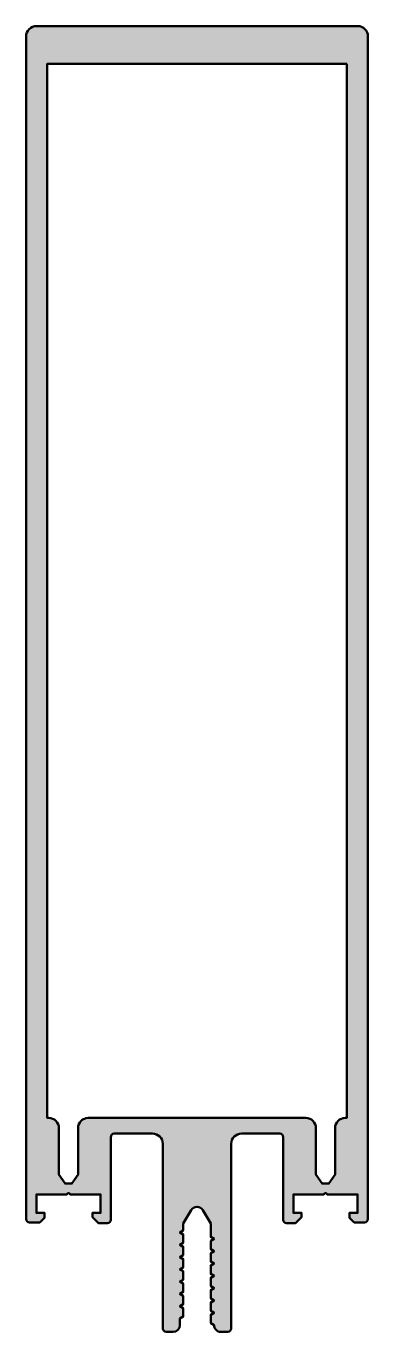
# Model space of a CAD drawing. Extents: x -25 to 25, y -16 to 175.
import ezdxf

# ---------------------------------------------------------------- set-up
doc = ezdxf.new("R2010")
doc.units = 0
doc.layers.add('0S-Alu contour', color=7, linetype='Continuous', lineweight=50)
doc.layers.add('0S-Alu hatch', color=252, linetype='Continuous', lineweight=25)

# ---------------------------------------------------------------- blocks, each defined once
blk = doc.blocks.new('326250__FAC0D526_C4A5_4E24_9BA4_EE997B5C30AF_')
at = {"layer": '0S-Alu hatch'}
h = blk.add_hatch(color=256, dxfattribs=at)
edge = h.paths.add_edge_path()
edge.add_arc((-23.50000000000005, 173.4999999999997), 1.500000000000035, 89.99999999999484, 180)
edge.add_line((-25.00000000000009, 173.4999999999997), (-25.00000000000009, 0.4999999999998579))
edge.add_arc((-24.50000000000012, 0.4999999999997727), 0.4999999999999432, 180, 269.9999999999943)
edge.add_line((-24.50000000000017, -1.705e-13), (-23.00000000000023, 0))
edge.add_line((-23.00000000000023, 0), (-22.30000000000017, 0.699999999999875))
edge.add_line((-22.30000000000017, 0.699999999999875), (-22.30000000000015, 1.399999999999778))
edge.add_line((-22.30000000000015, 1.399999999999778), (-23.50000000000013, 1.399999999999778))
edge.add_line((-23.50000000000013, 1.399999999999778), (-23.50000000000016, 4.09999999999971))
edge.add_line((-23.50000000000016, 4.09999999999971), (-19.04494897427845, 4.099999999999795))
edge.add_ellipse((-18.80000000000014, 4.049999999999755), major_axis=(-0.2500000000000059, 0), ratio=1, start_angle=191.5369590328246, end_angle=348.46304096717546, ccw=False)
edge.add_line((-18.55505102572182, 4.099999999999795), (-14.10000000000012, 4.09999999999971))
edge.add_line((-14.10000000000012, 4.09999999999971), (-14.10000000000023, 1.399999999999778))
edge.add_line((-14.10000000000023, 1.399999999999778), (-15.30000000000019, 1.399999999999948))
edge.add_line((-15.30000000000019, 1.399999999999948), (-15.30000000000024, 0.7999999999998693))
edge.add_line((-15.30000000000024, 0.7999999999998693), (-14.4000000000003, -0.1000000000000227))
edge.add_line((-14.4000000000003, -0.1000000000000227), (-13.10000000000023, -0.1000000000000227))
edge.add_arc((-13.10000000000025, 0.400000000000091), 0.5000000000000995, 270.0000000000017, 360)
edge.add_line((-12.60000000000015, 0.400000000000091), (-12.60000000000015, 12.49999999999974))
edge.add_ellipse((-12.10000000000016, 12.49999999999984), major_axis=(-0.4999999999999894, 0), ratio=1, start_angle=270.0000000000053, end_angle=360, ccw=False)
edge.add_line((-12.10000000000021, 12.99999999999983), (-6.500000000000156, 12.9999999999998))
edge.add_ellipse((-6.500000000000108, 11.49999999999971), major_axis=(-1.500000000000092, 0), ratio=1, start_angle=180, end_angle=270.0000000000018, ccw=False)
edge.add_line((-5.000000000000014, 11.49999999999971), (-5, -15.50000000000008))
edge.add_arc((-4.500000000000021, -15.50000000000006), 0.5, 180, 270.0000000000008)
edge.add_line((-4.500000000000014, -16.00000000000006), (-3.500000000000014, -16.00000000000006))
edge.add_arc((-3.500000000000042, -15.00000000000003), 1.000000000000028, 270.0000000000017, 360)
edge.add_line((-2.500000000000014, -15.00000000000003), (-2.499999999999985, -14.05277679671582))
edge.add_line((-2.499999999999985, -14.05277679671582), (-2.000000000000056, -13.76410166212099))
edge.add_line((-2.000000000000056, -13.76410166212099), (-2.000000000000028, -12.54145193131054))
edge.add_line((-2.000000000000028, -12.54145193131054), (-2.500000000000056, -12.2527767967158))
edge.add_line((-2.500000000000056, -12.2527767967158), (-2, -11.96410166212092))
edge.add_line((-2, -11.96410166212092), (-2.000000000000014, -10.74145193131056))
edge.add_line((-2.000000000000014, -10.74145193131056), (-2.500000000000042, -10.45277679671574))
edge.add_line((-2.500000000000042, -10.45277679671574), (-2.000000000000014, -10.16410166212083))
edge.add_line((-2.000000000000014, -10.16410166212083), (-2.000000000000014, -8.94145193131061))
edge.add_line((-2.000000000000014, -8.94145193131061), (-2.500000000000042, -8.652776796715727))
edge.add_line((-2.500000000000042, -8.652776796715727), (-2.000000000000014, -8.364101662120873))
edge.add_line((-2.000000000000014, -8.364101662120873), (-2.000000000000014, -7.141451931310484))
edge.add_line((-2.000000000000014, -7.141451931310484), (-2.500000000000028, -6.852776796715687))
edge.add_line((-2.500000000000028, -6.852776796715687), (-2.000000000000014, -6.564101662120947))
edge.add_line((-2.000000000000014, -6.564101662120947), (-2.000000000000014, -5.34145193131053))
edge.add_line((-2.000000000000014, -5.34145193131053), (-2.500000000000014, -5.052776796715704))
edge.add_line((-2.500000000000014, -5.052776796715704), (-2, -4.764101662120879))
edge.add_line((-2, -4.764101662120879), (-2.000000000000042, -3.541451931310405))
edge.add_line((-2.000000000000042, -3.541451931310405), (-2.500000000000056, -3.252776796715693))
edge.add_line((-2.500000000000056, -3.252776796715693), (-2.000000000000028, -2.964101662120782))
edge.add_line((-2.000000000000028, -2.964101662120782), (-2.000000000000014, -1.741451931310507))
edge.add_line((-2.000000000000014, -1.741451931310507), (-2.500000000000014, -1.452776796715681))
edge.add_line((-2.500000000000014, -1.452776796715681), (-2.000000000000014, -1.164101662120884))
edge.add_line((-2.000000000000014, -1.164101662120884), (-2.000000000000014, -0.164101662120828))
edge.add_line((-2.000000000000014, -0.164101662120828), (-0.8660253585604635, 1.79999999999984))
edge.add_ellipse((4.52239864e-08, 1.299999999999838), major_axis=(-1.00000000000001, 0), ratio=1, start_angle=210.0000000000035, end_angle=330.0000000000002, ccw=False)
edge.add_line((0.8660254490084041, 1.799999999999897), (1.999999999999957, -0.1641015681549049))
edge.add_line((1.999999999999957, -0.1641015681549049), (1.999999999999928, -2.111324865405151))
edge.add_line((1.999999999999928, -2.111324865405151), (2.5, -2.400000000000062))
edge.add_line((2.5, -2.400000000000062), (1.999999999999928, -2.688675134594802))
edge.add_line((1.999999999999928, -2.688675134594802), (1.999999999999928, -3.911324865405191))
edge.add_line((1.999999999999928, -3.911324865405191), (2.499999999999957, -4.200000000000017))
edge.add_line((2.499999999999957, -4.200000000000017), (1.999999999999857, -4.488675134594899))
edge.add_line((1.999999999999857, -4.488675134594899), (1.999999999999857, -5.711324865405146))
edge.add_line((1.999999999999857, -5.711324865405146), (2.499999999999943, -6.000000000000056))
edge.add_line((2.499999999999943, -6.000000000000056), (1.999999999999872, -6.288675134594882))
edge.add_line((1.999999999999872, -6.288675134594882), (1.999999999999914, -7.511324865405185))
edge.add_line((1.999999999999914, -7.511324865405185), (2.4999999999999, -7.800000000000039))
edge.add_line((2.4999999999999, -7.800000000000039), (1.9999999999999, -8.088675134594808))
edge.add_line((1.9999999999999, -8.088675134594808), (1.999999999999872, -9.31132486540514))
edge.add_line((1.999999999999872, -9.31132486540514), (2.499999999999971, -9.599999999999994))
edge.add_line((2.499999999999971, -9.599999999999994), (1.999999999999872, -9.888675134594877))
edge.add_line((1.999999999999872, -9.888675134594877), (1.999999999999914, -11.11132486540523))
edge.add_line((1.999999999999914, -11.11132486540523), (2.499999999999957, -11.40000000000009))
edge.add_line((2.499999999999957, -11.40000000000009), (1.999999999999872, -11.68867513459503))
edge.add_line((1.999999999999872, -11.68867513459503), (1.999999999999872, -12.91132486540528))
edge.add_line((1.999999999999872, -12.91132486540528), (2.499999999999914, -13.20000000000007))
edge.add_line((2.499999999999914, -13.20000000000007), (1.999999999999914, -13.48867513459498))
edge.add_line((1.999999999999914, -13.48867513459498), (1.9999999999999, -14.71132486540532))
edge.add_line((1.9999999999999, -14.71132486540532), (2.499999999999957, -15.00000000000017))
edge.add_arc((3.499999999999857, -15.00000000000017), 0.9999999999998863, 180, 270.0000000000008)
edge.add_line((3.499999999999872, -16.00000000000006), (4.499999999999985, -16.00000000000006))
edge.add_arc((4.500000000000014, -15.50000000000008), 0.4999999999999716, 269.9999999999968, 360)
edge.add_line((4.999999999999985, -15.50000000000008), (4.999999999999872, 11.49999999999983))
edge.add_ellipse((6.499999999999934, 11.49999999999991), major_axis=(-1.500000000000061, 0), ratio=1, start_angle=270.00000000000455, end_angle=360, ccw=False)
edge.add_line((6.499999999999815, 12.99999999999997), (12.10000009044806, 12.99999999999988))
edge.add_ellipse((12.100000090448, 12.49999999999982), major_axis=(-0.500000000000064, 0), ratio=1, start_angle=180, end_angle=269.99999999999284, ccw=False)
edge.add_line((12.60000009044806, 12.49999999999983), (12.60000009044805, 0.4000000000000626))
edge.add_arc((13.10000009044815, 0.400000000000091), 0.5000000000001137, 180, 270.0000000000012)
edge.add_line((13.10000009044816, -0.1000000000000227), (14.40000009044816, -0.1000000000000227))
edge.add_line((14.40000009044816, -0.1000000000000227), (15.30000009044816, 0.7999999999998977))
edge.add_line((15.30000009044816, 0.7999999999998977), (15.30000009044808, 1.399999999999948))
edge.add_line((15.30000009044808, 1.399999999999948), (14.10000009044814, 1.399999999999749))
edge.add_line((14.10000009044814, 1.399999999999749), (14.10000009044806, 4.09999999999971))
edge.add_line((14.10000009044806, 4.09999999999971), (18.55505111616973, 4.099999999999795))
edge.add_ellipse((18.80000009044805, 4.049999999999755), major_axis=(-0.2500000000000059, 0), ratio=1, start_angle=191.5369590328246, end_angle=348.46304096717546, ccw=False)
edge.add_line((19.04494906472637, 4.099999999999795), (23.50000009044808, 4.099999999999766))
edge.add_line((23.50000009044808, 4.099999999999766), (23.50000009044804, 1.399999999999835))
edge.add_line((23.50000009044804, 1.399999999999835), (22.30000009044808, 1.399999999999778))
edge.add_line((22.30000009044808, 1.399999999999778), (22.30000009044808, 0.699999999999875))
edge.add_line((22.30000009044808, 0.699999999999875), (23.00000009044814, 2.84e-14))
edge.add_line((23.00000009044814, 2.84e-14), (24.50000009044805, -1.705e-13))
edge.add_arc((24.50000009044803, 0.4999999095517183), 0.499999909551903, 270.0000000000033, 360)
edge.add_line((24.99999999999993, 0.4999999095517183), (24.99999999999995, 173.4999999999997))
edge.add_arc((23.49999999999976, 173.4999999999998), 1.500000000000184, 0, 89.99999999999837)
edge.add_line((23.4999999999998, 175), (-23.49999999999992, 174.9999999999998))
edge = h.paths.add_edge_path()
edge.add_line((21.89999999999994, 169.4999999999999), (21.89999999999994, 15.29999999999998))
edge.add_line((21.89999999999994, 15.29999999999998), (21.70000009044821, 15.30000000000001))
edge.add_arc((21.70000009044813, 13.79999999999993), 1.500000000000103, 89.99999999999689, 180)
edge.add_line((20.20000009044803, 13.79999999999993), (20.20000009044812, 7.000000000000085))
edge.add_line((20.20000009044812, 7.000000000000085), (19.28973029077528, 5.69999999999996))
edge.add_line((19.28973029077528, 5.69999999999996), (18.31026989012069, 5.699999999999988))
edge.add_line((18.31026989012069, 5.699999999999988), (17.40000009044807, 7.000000000000056))
edge.add_line((17.40000009044807, 7.000000000000056), (17.40000009044806, 13.79999999999987))
edge.add_arc((15.90000009044812, 13.79999999999987), 1.499999999999943, 0, 89.99999999999973)
edge.add_line((15.90000009044813, 15.29999999999981), (-15.90000000000005, 15.29999999999995))
edge.add_arc((-15.90000000000007, 13.79999999999984), 1.500000000000106, 89.9999999999992, 180)
edge.add_line((-17.40000000000017, 13.79999999999984), (-17.40000000000017, 7.000000000000113))
edge.add_line((-17.40000000000017, 7.000000000000113), (-18.31026979967276, 5.699999999999988))
edge.add_line((-18.31026979967276, 5.699999999999988), (-19.28973020032735, 5.699999999999931))
edge.add_line((-19.28973020032735, 5.699999999999931), (-20.2000000000002, 7.000000000000056))
edge.add_line((-20.2000000000002, 7.000000000000056), (-20.20000000000015, 13.79999999999995))
edge.add_arc((-21.70000000000017, 13.79999999999993), 1.500000000000028, 0, 90.0000000000016)
edge.add_line((-21.70000000000022, 15.29999999999995), (-21.90000000000013, 15.29999999999992))
edge.add_line((-21.90000000000013, 15.29999999999992), (-21.90000000000013, 169.4999999999999))
edge.add_line((-21.90000000000013, 169.4999999999999), (21.89999999999994, 169.4999999999999))
at = {"layer": '0S-Alu contour', "color": 7}
for points in [[(23.4999999999998, 175), (-23.49999999999992, 174.9999999999998)], [(-25.00000000000009, 173.4999999999997), (-25.00000000000009, 0.4999999999998579)], [(24.99999999999993, 0.4999999095517183), (24.99999999999995, 173.4999999999997)], [(-21.70000000000022, 15.29999999999995), (-21.90000000000013, 15.29999999999992), (-21.90000000000013, 169.4999999999999), (21.89999999999994, 169.4999999999999)], [(21.89999999999994, 169.4999999999999), (21.89999999999994, 15.29999999999998), (21.70000009044821, 15.30000000000001)], [(15.90000009044813, 15.29999999999981), (-15.90000000000005, 15.29999999999995)], [(-17.40000000000017, 13.79999999999984), (-17.40000000000017, 7.000000000000113), (-18.31026979967276, 5.699999999999988), (-19.28973020032735, 5.699999999999931), (-20.2000000000002, 7.000000000000056), (-20.20000000000015, 13.79999999999995)], [(20.20000009044803, 13.79999999999993), (20.20000009044812, 7.000000000000085), (19.28973029077528, 5.69999999999996), (18.31026989012069, 5.699999999999988), (17.40000009044807, 7.000000000000056), (17.40000009044806, 13.79999999999987)], [(-12.60000000000015, 0.400000000000091), (-12.60000000000015, 12.49999999999974)], [(-12.10000000000021, 12.99999999999983), (-6.500000000000156, 12.9999999999998)], [(-5.000000000000014, 11.49999999999971), (-5, -15.50000000000008)], [(4.999999999999985, -15.50000000000008), (4.999999999999872, 11.49999999999983)], [(6.499999999999815, 12.99999999999997), (12.10000009044806, 12.99999999999988)], [(12.60000009044806, 12.49999999999983), (12.60000009044805, 0.4000000000000626)], [(-24.50000000000017, -1.705e-13), (-23.00000000000023, 0), (-22.30000000000017, 0.699999999999875), (-22.30000000000015, 1.399999999999778), (-23.50000000000013, 1.399999999999778), (-23.50000000000016, 4.09999999999971), (-19.04494897427845, 4.099999999999795)], [(-18.55505102572182, 4.099999999999795), (-14.10000000000012, 4.09999999999971), (-14.10000000000023, 1.399999999999778), (-15.30000000000019, 1.399999999999948), (-15.30000000000024, 0.7999999999998693), (-14.4000000000003, -0.1000000000000227), (-13.10000000000023, -0.1000000000000227)], [(13.10000009044816, -0.1000000000000227), (14.40000009044816, -0.1000000000000227), (15.30000009044816, 0.7999999999998977), (15.30000009044808, 1.399999999999948), (14.10000009044814, 1.399999999999749), (14.10000009044806, 4.09999999999971), (18.55505111616973, 4.099999999999795)], [(19.04494906472637, 4.099999999999795), (23.50000009044808, 4.099999999999766), (23.50000009044804, 1.399999999999835), (22.30000009044808, 1.399999999999778), (22.30000009044808, 0.699999999999875), (23.00000009044814, 2.84e-14), (24.50000009044805, -1.705e-13)], [(-2.500000000000014, -15.00000000000003), (-2.499999999999985, -14.05277679671582), (-2.000000000000056, -13.76410166212099), (-2.000000000000028, -12.54145193131054), (-2.500000000000056, -12.2527767967158), (-2, -11.96410166212092), (-2.000000000000014, -10.74145193131056), (-2.500000000000042, -10.45277679671574), (-2.000000000000014, -10.16410166212083), (-2.000000000000014, -8.94145193131061), (-2.500000000000042, -8.652776796715727), (-2.000000000000014, -8.364101662120873), (-2.000000000000014, -7.141451931310484), (-2.500000000000028, -6.852776796715687), (-2.000000000000014, -6.564101662120947), (-2.000000000000014, -5.34145193131053), (-2.500000000000014, -5.052776796715704), (-2, -4.764101662120879), (-2.000000000000042, -3.541451931310405), (-2.500000000000056, -3.252776796715693), (-2.000000000000028, -2.964101662120782), (-2.000000000000014, -1.741451931310507), (-2.500000000000014, -1.452776796715681), (-2.000000000000014, -1.164101662120884), (-2.000000000000014, -0.164101662120828), (-0.8660253585604635, 1.79999999999984)], [(0.8660254490084041, 1.799999999999897), (1.999999999999957, -0.1641015681549049), (1.999999999999928, -2.111324865405151), (2.5, -2.400000000000062), (1.999999999999928, -2.688675134594802), (1.999999999999928, -3.911324865405191), (2.499999999999957, -4.200000000000017), (1.999999999999857, -4.488675134594899), (1.999999999999857, -5.711324865405146), (2.499999999999943, -6.000000000000056), (1.999999999999872, -6.288675134594882), (1.999999999999914, -7.511324865405185), (2.4999999999999, -7.800000000000039), (1.9999999999999, -8.088675134594808), (1.999999999999872, -9.31132486540514), (2.499999999999971, -9.599999999999994), (1.999999999999872, -9.888675134594877), (1.999999999999914, -11.11132486540523), (2.499999999999957, -11.40000000000009), (1.999999999999872, -11.68867513459503), (1.999999999999872, -12.91132486540528), (2.499999999999914, -13.20000000000007), (1.999999999999914, -13.48867513459498), (1.9999999999999, -14.71132486540532), (2.499999999999957, -15.00000000000017)], [(-4.500000000000014, -16.00000000000006), (-3.500000000000014, -16.00000000000006)], [(3.499999999999872, -16.00000000000006), (4.499999999999985, -16.00000000000006)]]:
    blk.add_lwpolyline(points, dxfattribs=at)
for centre, radius, start, end in [((-23.50000000000005, 173.4999999999997), 1.500000000000035, 89.99999999999484, 180), ((23.49999999999976, 173.4999999999998), 1.500000000000184, 0, 89.99999999999837), ((-21.70000000000017, 13.79999999999993), 1.500000000000028, 0, 90.0000000000016), ((-15.90000000000007, 13.79999999999984), 1.500000000000106, 89.9999999999992, 180), ((15.90000009044812, 13.79999999999987), 1.499999999999943, 0, 89.99999999999973), ((21.70000009044813, 13.79999999999993), 1.500000000000103, 89.99999999999689, 180), ((-24.50000000000012, 0.4999999999997727), 0.4999999999999432, 180, 269.9999999999943), ((-13.10000000000025, 0.400000000000091), 0.5000000000000995, 270.0000000000017, 0), ((13.10000009044815, 0.400000000000091), 0.5000000000001137, 180, 270.0000000000012), ((24.50000009044803, 0.4999999095517183), 0.499999909551903, 270.0000000000033, 0), ((-3.500000000000042, -15.00000000000003), 1.000000000000028, 270.0000000000017, 0), ((3.499999999999857, -15.00000000000017), 0.9999999999998863, 180, 270.0000000000008), ((-4.500000000000021, -15.50000000000006), 0.5, 180, 270.0000000000008), ((4.500000000000014, -15.50000000000008), 0.4999999999999716, 269.9999999999968, 0)]:
    blk.add_arc(centre, radius, start, end, dxfattribs=at)
at = {"layer": '0S-Alu contour', "color": 7, "extrusion": (0, 0, -1)}
for centre, radius, start, end in [((12.10000000000016, 12.49999999999984), 0.4999999999999894, 0, 89.99999999999471), ((6.500000000000108, 11.49999999999971), 1.500000000000092, 89.99999999999817, 180), ((-6.499999999999934, 11.49999999999991), 1.500000000000062, 0, 89.99999999999545), ((-12.100000090448, 12.49999999999982), 0.500000000000064, 90.00000000000713, 180), ((18.80000000000014, 4.049999999999755), 0.2500000000000059, 11.53695903282453, 168.4630409671754), ((-18.80000009044805, 4.049999999999755), 0.2500000000000059, 11.53695903282453, 168.4630409671754), ((-4.52239864e-08, 1.299999999999838), 1.00000000000001, 29.99999999999978, 149.9999999999965)]:
    blk.add_arc(centre, radius, start, end, dxfattribs=at)
blk = doc.blocks.new('326250__7C3E7D9B_6A5A_48A6_9710_5232CA07CC9E_')
at = {"layer": '0S-Alu contour', "color": 7}
blk.add_blockref('326250__FAC0D526_C4A5_4E24_9BA4_EE997B5C30AF_', (0, 0), dxfattribs=at)

msp = doc.modelspace()

# ---------------------------------------------------------------- block references
at = {"layer": '0S-Alu contour', "color": 7}
msp.add_blockref('326250__7C3E7D9B_6A5A_48A6_9710_5232CA07CC9E_', (0, 0), dxfattribs=at)

doc.saveas('drawing.dxf')
